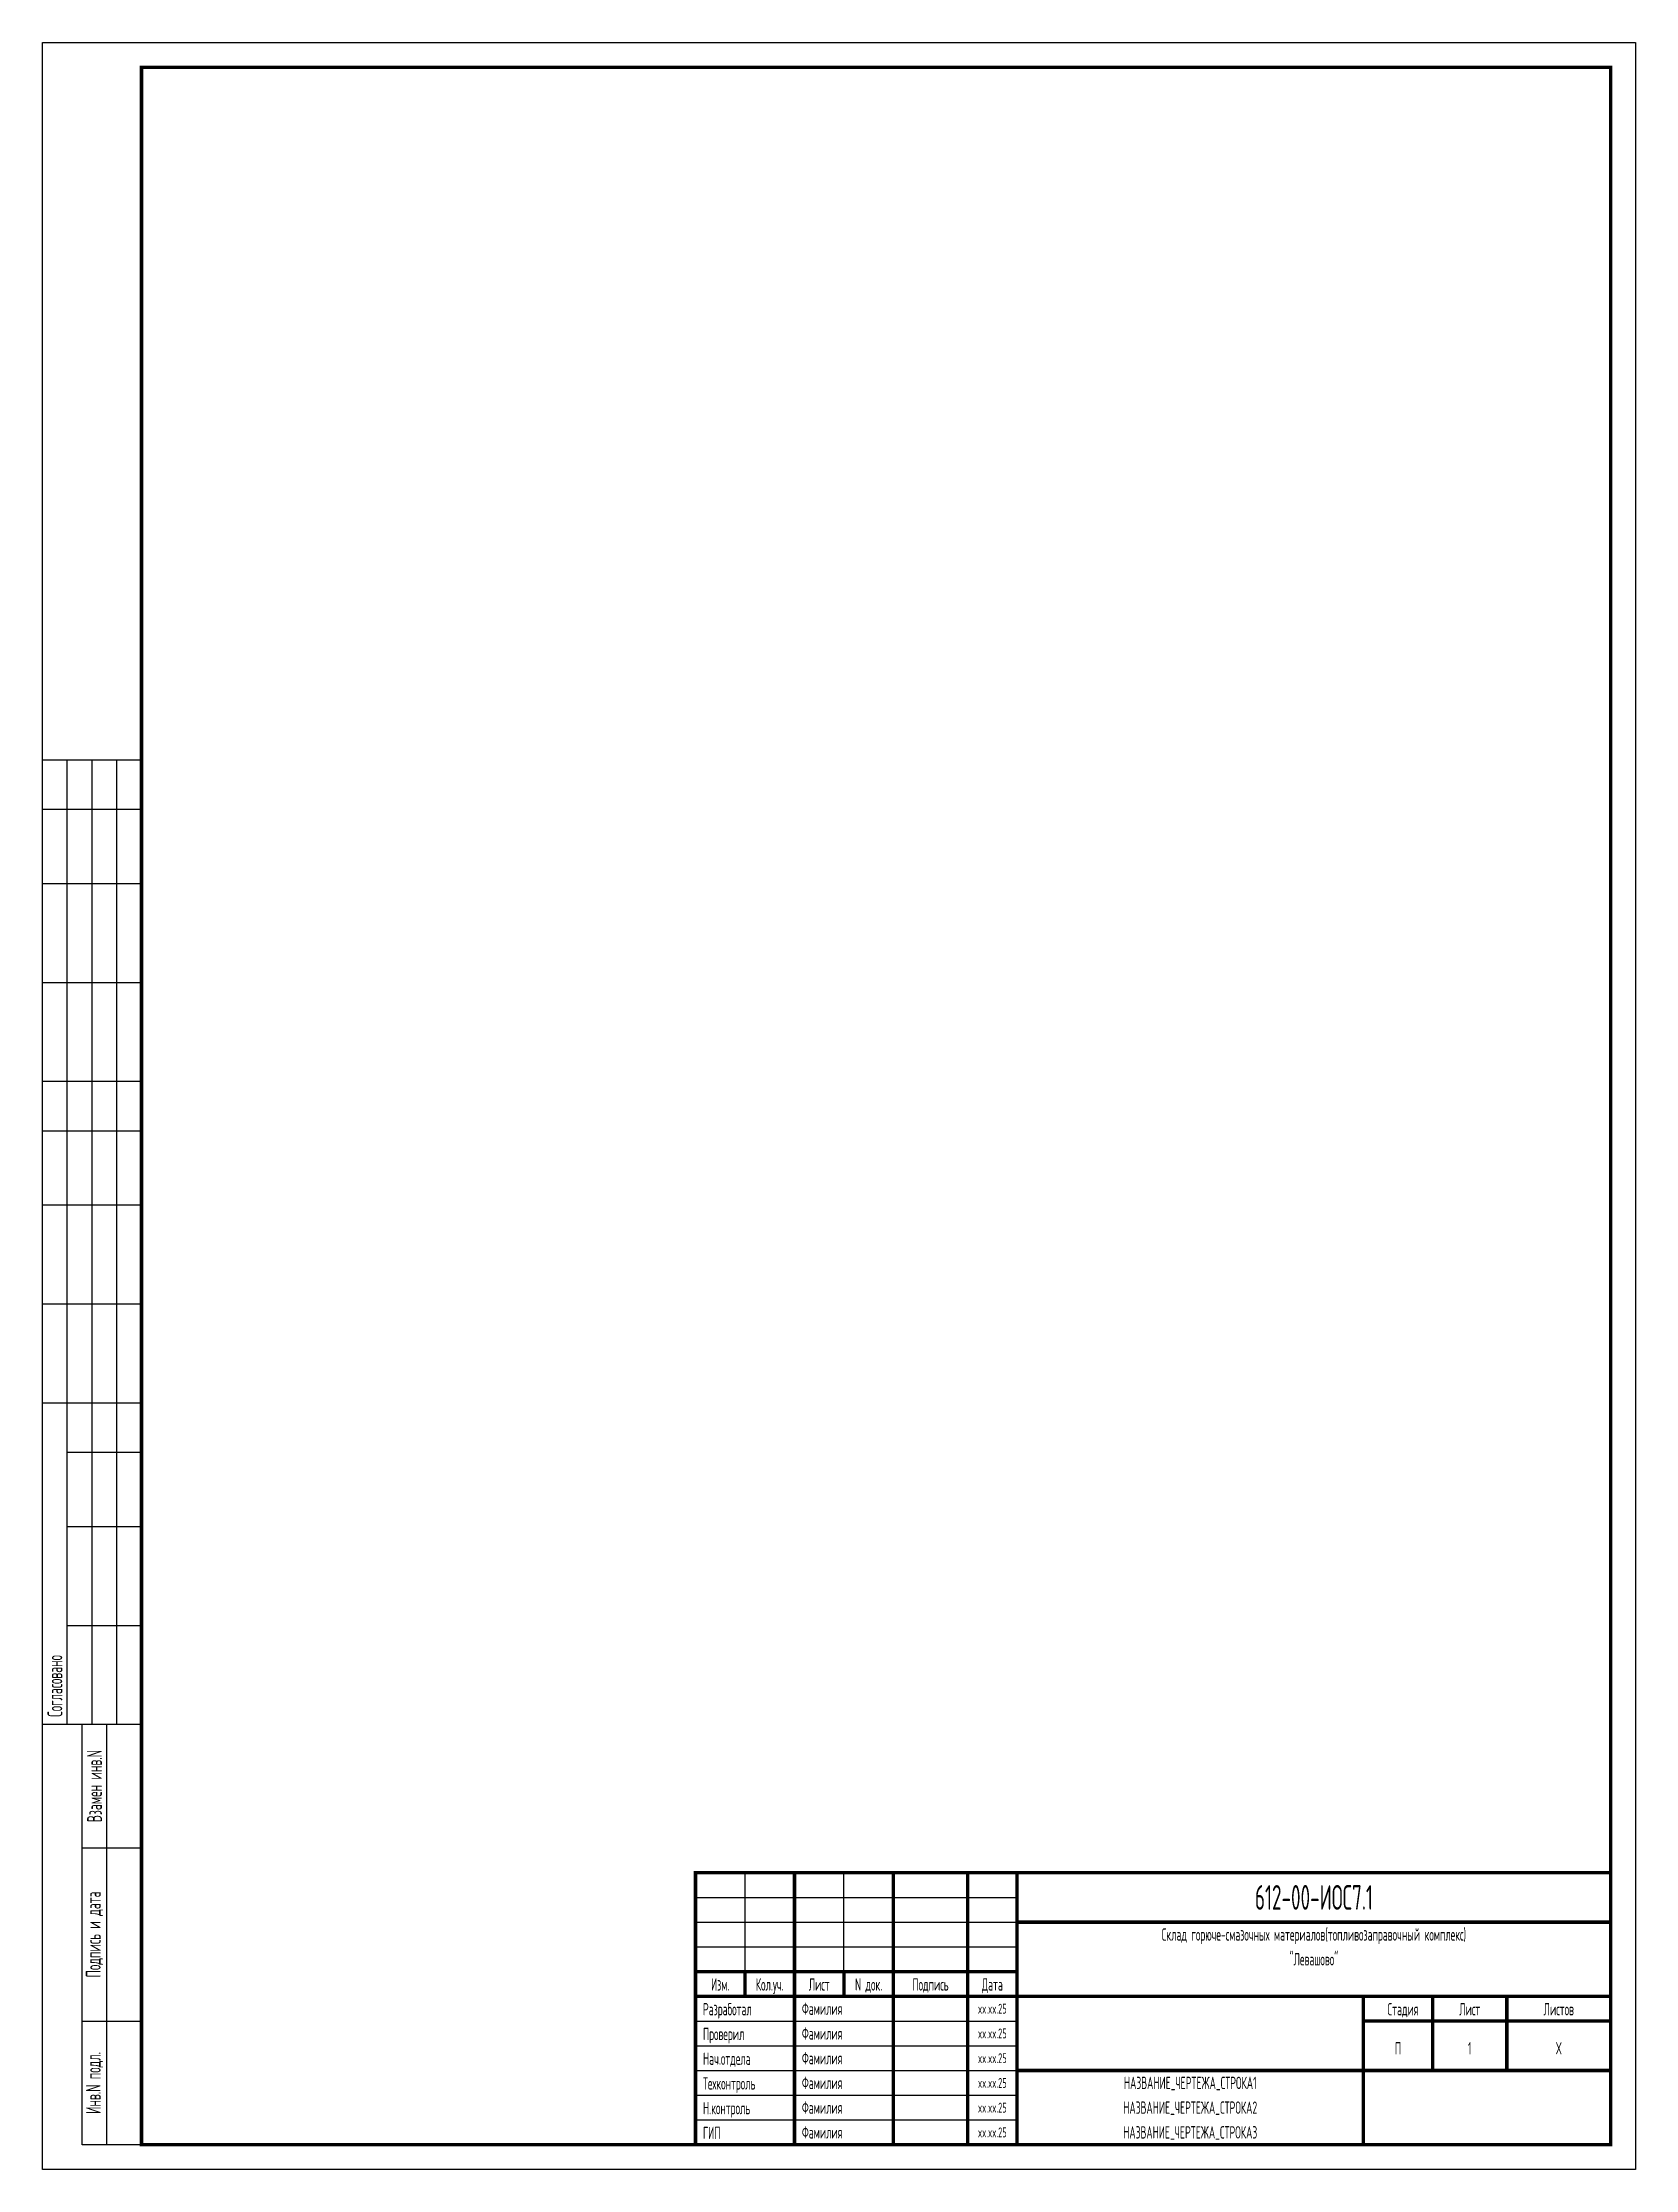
# Model space of a CAD drawing. Header units: millimetres. Extents: x -44 to 278, y 330 to 760.
import ezdxf
from ezdxf.enums import TextEntityAlignment as Align

# ---------------------------------------------------------------- set-up
doc = ezdxf.new("R2010")
doc.units = ezdxf.units.MM
doc.styles.add('GOST_Type_A', font='GOST_A_Regular.ttf', dxfattribs={"width": 0.7})

# ---------------------------------------------------------------- blocks, each defined once
blk = doc.blocks.new('Stamp')
at = {"color": 4}
for p, q in [((-317, 280), (-297, 280)), ((-312, 85), (-312, 280)), ((-307, 85), (-307, 280)), ((-302, 85), (-302, 280)), ((-317, 270), (-297, 270)), ((-317, 255), (-297, 255)), ((-317, 235), (-297, 235)), ((-317, 215), (-297, 215)), ((-317, 205), (-297, 205)), ((-317, 190), (-297, 190)), ((-317, 170), (-297, 170)), ((-317, 150), (-297, 150)), ((-312, 140), (-297, 140)), ((-312, 125), (-297, 125)), ((-312, 105), (-297, 105))]:
    blk.add_line(p, q, dxfattribs=at)
blk.add_lwpolyline([(5, -5), (-317, -5), (-317, 425), (5, 425), (5, -5)], close=True, dxfattribs=at)
at = {"color": 2, "const_width": 0.7}
blk.add_lwpolyline([(0, 0), (-297, 0), (-297, 420), (0, 420), (0, 0)], close=True, dxfattribs=at)
at = {"color": 4}
for points in [[(-317, 85), (-297, 85)], [(-297, 0), (-309, 0), (-309, 85)], [(-304, 0), (-304, 85)], [(-309, 60), (-297, 60)], [(-175, 30), (-175, 55)], [(-155, 30), (-155, 55)], [(-185, 50), (-120, 50)], [(-185, 45), (-120, 45)], [(-185, 40), (-120, 40)], [(-309, 25), (-297, 25)], [(-185, 25), (-120, 25)], [(-185, 20), (-120, 20)], [(-185, 15), (-120, 15)], [(-185, 10), (-120, 10)], [(-185, 5), (-120, 5)]]:
    blk.add_lwpolyline(points, dxfattribs=at)
at = {"color": 2, "const_width": 0.7}
for points in [[(-185, 0), (-185, 55), (0, 55)], [(-120, 0), (-120, 55)], [(-120, 45), (0, 45)], [(-120, 30), (0, 30)], [(-50, 0), (-50, 30)], [(-120, 15), (0, 15)]]:
    blk.add_lwpolyline(points, dxfattribs=at)
at = {"color": 4, "const_width": 0.7}
for points in [[(-165, 0), (-165, 55)], [(-145, 0), (-145, 55)], [(-130, 0), (-130, 55)], [(-185, 35), (-120, 35)], [(-175, 30), (-175, 35)], [(-155, 30), (-155, 35)], [(-185, 30), (-120, 30)], [(-36, 15), (-36, 30)], [(-21, 15), (-21, 30)], [(-50, 25), (0, 25)]]:
    blk.add_lwpolyline(points, dxfattribs=at)
at = {"color": 4, "char_height": 3, "rotation": 90, "style": 'GOST_Type_A'}
for s, insert, attachment_point in [('Согласовано', (-314.5, 86.5), 4), ('Взамен инв.N', (-306.5, 72.5), 5), ('Подпись и дата', (-306.5, 42.5), 5), ('Инв.N подл.', (-306.5, 12.5), 5)]:
    blk.add_mtext(s, dxfattribs=dict(at, insert=insert, attachment_point=attachment_point))
at = {"color": 1, "char_height": 2.5, "style": 'GOST_Type_A'}
for s, insert, attachment_point in [('Изм.', (-180, 33.65), 2), ('Кол.уч.', (-170, 33.65), 2), ('Лист', (-160, 33.65), 2), ('N док.', (-150, 33.65), 2), ('Подпись', (-137.5, 33.65), 2), ('Дата', (-125, 33.65), 2), ('Разработал', (-183.5, 28.65), 1), ('Стадия', (-42, 28.65), 2), ('Лист', (-28.5, 28.65), 2), ('Листов', (-10.5, 28.65), 2), ('Проверил', (-183.5, 23.65), 1), ('Нач.отдела', (-183.5, 18.65), 1), ('Техконтроль', (-183.5, 13.65), 1), ('Н.контроль', (-183.5, 8.65), 1), ('ГИП', (-183.5, 3.65), 1)]:
    blk.add_mtext(s, dxfattribs=dict(at, insert=insert, attachment_point=attachment_point))

msp = doc.modelspace()

# ---------------------------------------------------------------- block references
at = {"layer": 'F_TitleBox'}
ref = msp.add_blockref('Stamp', (273.5, 335), dxfattribs=at)
ref.add_attrib('НАЗВАНИЕ_ЧЕРТЕЖА', '612-00-ИОС7.1', dxfattribs={"layer": '0', "color": 1, "height": 5, "style": 'GOST_Type_A', "width": 0.7}).set_placement((213.5, 381), align=Align.BOTTOM_CENTER)
ref.add_attrib('НАЗВАНИЕ_ПРОЕКТА_СТРОКА1', 'Склад горюче-смазочных материалов(топливозаправочный комплекс)', dxfattribs={"layer": '0', "color": 1, "height": 2.5, "style": 'GOST_Type_A', "width": 0.7}).set_placement((213.5, 375.5), align=Align.BOTTOM_CENTER)
ref.add_attrib('НАЗВАНИЕ_ПРОЕКТА_СТРОКА2', '"Левашово"', dxfattribs={"layer": '0', "color": 1, "height": 2.5, "style": 'GOST_Type_A', "width": 0.7}).set_placement((213.5, 370.5), align=Align.BOTTOM_CENTER)
ref.add_attrib('НАЗВАНИЕ_ЧЕРТЕЖА_СТРОКА1', 'НАЗВАНИЕ_ЧЕРТЕЖА_СТРОКА1', dxfattribs={"layer": '0', "color": 1, "height": 2.5, "style": 'GOST_Type_A', "width": 0.7}).set_placement((188.5, 345.5), align=Align.BOTTOM_CENTER)
ref.add_attrib('НАЗВАНИЕ_ЧЕРТЕЖА_СТРОКА2', 'НАЗВАНИЕ_ЧЕРТЕЖА_СТРОКА2', dxfattribs={"layer": '0', "color": 1, "height": 2.5, "style": 'GOST_Type_A', "width": 0.7}).set_placement((188.5, 340.5), align=Align.BOTTOM_CENTER)
ref.add_attrib('НАЗВАНИЕ_ЧЕРТЕЖА_СТРОКА3', 'НАЗВАНИЕ_ЧЕРТЕЖА_СТРОКА3', dxfattribs={"layer": '0', "color": 1, "height": 2.5, "style": 'GOST_Type_A', "width": 0.7}).set_placement((188.5, 335.5), align=Align.BOTTOM_CENTER)
ref.add_attrib('РАЗРАБОТАЛ', 'Фамилия', dxfattribs={"layer": '0', "color": 1, "height": 2.5, "style": 'GOST_Type_A', "width": 0.7}).set_placement((110, 362.5), align=Align.MIDDLE_LEFT)
ref.add_attrib('ПРОВЕРИЛ', 'Фамилия', dxfattribs={"layer": '0', "color": 1, "height": 2.5, "style": 'GOST_Type_A', "width": 0.7}).set_placement((110, 357.5), align=Align.MIDDLE_LEFT)
ref.add_attrib('НАЧ.ОТДЕЛА', 'Фамилия', dxfattribs={"layer": '0', "color": 1, "height": 2.5, "style": 'GOST_Type_A', "width": 0.7}).set_placement((110, 352.5), align=Align.MIDDLE_LEFT)
ref.add_attrib('ТЕХКОНТРОЛЬ', 'Фамилия', dxfattribs={"layer": '0', "color": 1, "height": 2.5, "style": 'GOST_Type_A', "width": 0.7}).set_placement((110, 347.5), align=Align.MIDDLE_LEFT)
ref.add_attrib('Н.КОНТРОЛЬ', 'Фамилия', dxfattribs={"layer": '0', "color": 1, "height": 2.5, "style": 'GOST_Type_A', "width": 0.7}).set_placement((110, 342.5), align=Align.MIDDLE_LEFT)
ref.add_attrib('ГИП', 'Фамилия', dxfattribs={"layer": '0', "color": 1, "height": 2.5, "style": 'GOST_Type_A', "width": 0.7}).set_placement((110, 337.5), align=Align.MIDDLE_LEFT)
ref.add_attrib('СТАДИЯ', 'П', dxfattribs={"layer": '0', "color": 1, "height": 2.5, "style": 'GOST_Type_A', "width": 0.7}).set_placement((230.5, 352.5), align=Align.BOTTOM_CENTER)
ref.add_attrib('ЛИСТ', '1', dxfattribs={"layer": '0', "color": 1, "height": 2.5, "style": 'GOST_Type_A', "width": 0.7}).set_placement((245, 352.5), align=Align.BOTTOM_CENTER)
ref.add_attrib('ЛИСТОВ', 'X', dxfattribs={"layer": '0', "color": 1, "height": 2.5, "style": 'GOST_Type_A', "width": 0.7}).set_placement((263, 352.5), align=Align.BOTTOM_CENTER)

# ---------------------------------------------------------------- texts
at = {"color": 7, "char_height": 2, "attachment_point": 5, "style": 'GOST_Type_A'}
for insert in [(148.5, 362.5), (148.5, 357.5), (148.5, 352.5), (148.5, 347.5), (148.5, 342.5), (148.5, 337.5)]:
    msp.add_mtext('xx.xx.25', dxfattribs=dict(at, insert=insert))

doc.saveas('drawing.dxf')
